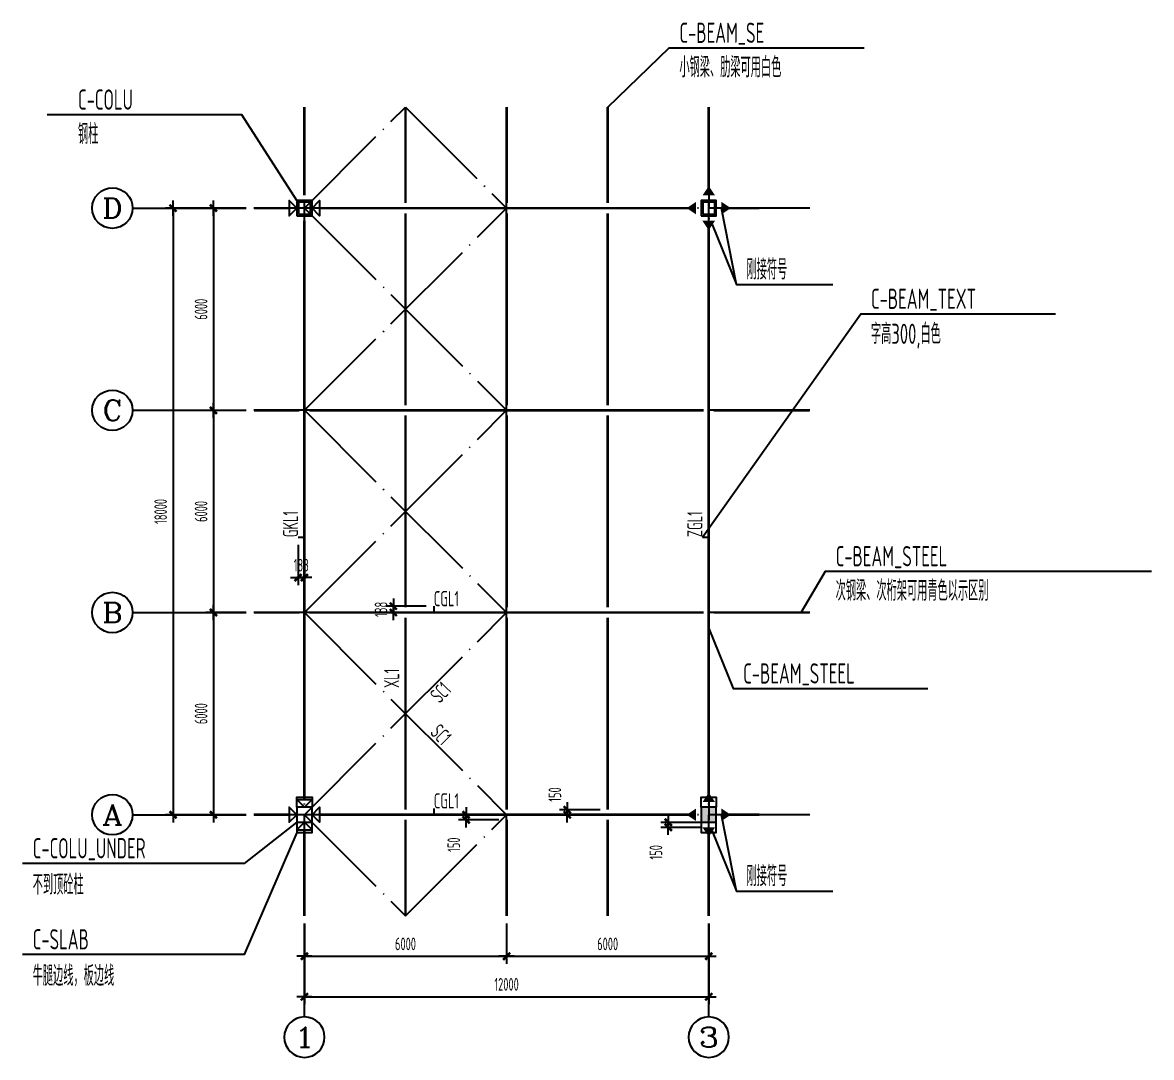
# Model space of a CAD drawing. Extents: x -469675 to 2400000, y -476501 to 2085364.
# Drawn here: x 296472 to 329974, y -175398 to -144692 of the extents above; entities that cross this region are included whole.
import ezdxf
from ezdxf.enums import TextEntityAlignment as Align

# ---------------------------------------------------------------- set-up
doc = ezdxf.new("R2010")
doc.units = 0
doc.header["$LTSCALE"] = 1000
doc.header["$MEASUREMENT"] = 0
for name, pattern in [('DASH', [0.35, 0.25, -0.1]), ('DOTE', [2.42, 2, -0.2, 0.02, -0.2]), ('PHANTOM2', [1.25, 0.625, -0.125, 0.125, -0.125, 0.125, -0.125])]:
    doc.linetypes.add(name, pattern=pattern)
doc.layers.get('0').update_dxf_attribs({"linetype": 'CONTINUOUS', "lineweight": 20})
doc.layers.get('Defpoints').update_dxf_attribs({"linetype": 'CONTINUOUS'})
for name, color, linetype in [('C-AXIS_DIM', 3, 'CONTINUOUS'), ('C-AXIS_DOTE', 1, 'DOTE'), ('C-BEAM_SE', 3, 'DASH'), ('C-BEAM_STEEL', 4, 'PHANTOM2'), ('C-BEAM_TEXT', 200, 'CONTINUOUS'), ('C-COLU', 2, 'CONTINUOUS'), ('C-COLU_HATCH', 253, 'CONTINUOUS'), ('C-COLU_UNDER', 6, 'DASH'), ('C-SLAB', 7, 'CONTINUOUS'), ('C-STEEL_BRACE', 2, 'DOTE')]:
    doc.layers.add(name, color=color, linetype=linetype)
doc.layers.add('C-注释', color=30, linetype='CONTINUOUS', plot=False)
doc.styles.add('COMPLEX', font='complex.shx', dxfattribs={"bigfont": 'gbhzfs.shx'})
doc.styles.add('DIM_FONT', font='gbxwxt.shx', dxfattribs={"width": 0.7, "bigfont": 'gbhzfs.shx'})
doc.styles.add('GBSTYLE', font='gbxwxt.shx', dxfattribs={"width": 0.7, "bigfont": 'gbhzfs.shx'})
doc.dimstyles.new('XB DIMN150', dxfattribs={"dimscale": 1.5, "dimtxt": 250, "dimasz": 1, "dimexe": 150, "dimexo": 150, "dimgap": 120, "dimtad": 1, "dimdec": 0, "dimzin": 0, "dimdsep": 46, "dimtxsty": 'DIM_FONT', "dimblk": '_dimx', "dimcen": 0.09, "dimclrt": 7, "dimazin": 0, "dimtfac": 1, "dimtdec": 0, "dimtix": 1, "dimtmove": 2, "dimatfit": 3, "dimldrblk": '_dimx', "dimfxl": 0, "dimtolj": 1, "dimtzin": 0, "dimarcsym": 0})

# ---------------------------------------------------------------- blocks, each defined once
blk = doc.blocks.new('_dimx')
blk.add_line((-150, 0), (150, 0))
at = {"const_width": 50}
blk.add_lwpolyline([(-70, -70), (70, 70)], dxfattribs=at)
blk = doc.blocks.new('*D391')
at = {"layer": 'C-AXIS_DIM', "color": 0, "lineweight": -2, "ltscale": 1.5, "transparency": 16777216}
for p, q in [((310836, -171423), (310836, -172623)), ((316836, -171423), (316836, -172623)), ((310838, -172398), (316835, -172398))]:
    blk.add_line(p, q, dxfattribs=at)
at = {"layer": 'Defpoints', "color": 0, "ltscale": 1.5, "transparency": 16777216}
for p in [(310836, -171198), (316836, -171198), (316836, -172398)]:
    blk.add_point(p, dxfattribs=at)
at = {"layer": 'C-AXIS_DIM', "color": 0, "lineweight": -2, "ltscale": 1.5, "transparency": 16777216, "xscale": 1.5, "yscale": 1.5, "zscale": 1.5, "rotation": 180}
blk.add_blockref('_dimx', (310836, -172398), dxfattribs=at)
at = {"layer": 'C-AXIS_DIM', "color": 0, "lineweight": -2, "ltscale": 1.5, "transparency": 16777216, "xscale": 1.5, "yscale": 1.5, "zscale": 1.5}
blk.add_blockref('_dimx', (316836, -172398), dxfattribs=at)
at = {"layer": 'C-AXIS_DIM', "color": 7, "ltscale": 1.5, "transparency": 16777216, "insert": (313836, -172030), "char_height": 375, "attachment_point": 5, "style": 'DIM_FONT'}
blk.add_mtext('\\A1;6000', dxfattribs=at)
blk = doc.blocks.new('*D392')
at = {"layer": 'C-AXIS_DIM', "color": 0, "lineweight": -2, "ltscale": 1.5, "transparency": 16777216}
for p, q in [((304836, -171423), (304836, -172623)), ((310836, -171423), (310836, -172623)), ((304838, -172398), (310835, -172398))]:
    blk.add_line(p, q, dxfattribs=at)
at = {"layer": 'Defpoints', "color": 0, "ltscale": 1.5, "transparency": 16777216}
for p in [(304836, -171198), (310836, -171198), (310836, -172398)]:
    blk.add_point(p, dxfattribs=at)
at = {"layer": 'C-AXIS_DIM', "color": 0, "lineweight": -2, "ltscale": 1.5, "transparency": 16777216, "xscale": 1.5, "yscale": 1.5, "zscale": 1.5, "rotation": 180}
blk.add_blockref('_dimx', (304836, -172398), dxfattribs=at)
at = {"layer": 'C-AXIS_DIM', "color": 0, "lineweight": -2, "ltscale": 1.5, "transparency": 16777216, "xscale": 1.5, "yscale": 1.5, "zscale": 1.5}
blk.add_blockref('_dimx', (310836, -172398), dxfattribs=at)
at = {"layer": 'C-AXIS_DIM', "color": 7, "ltscale": 1.5, "transparency": 16777216, "insert": (307836, -172030), "char_height": 375, "attachment_point": 5, "style": 'DIM_FONT'}
blk.add_mtext('\\A1;6000', dxfattribs=at)
blk = doc.blocks.new('刚接符号')
at = {"layer": 'C-BEAM_STEEL', "color": 0}
blk.add_lwpolyline([(0, 0, 250, 50, 0), (150, 0, 50, 50, 0)], format="xyseb", dxfattribs=at)
blk = doc.blocks.new('*D393')
at = {"layer": 'C-注释', "color": 0, "lineweight": -2, "ltscale": 1.5, "transparency": 16777216}
for p, q in [((304649, -160186), (304649, -161386)), ((304836, -160186), (304836, -161386)), ((304647, -161161), (304646, -161161)), ((304649, -161161), (304836, -161161)), ((304838, -161161), (304839, -161161))]:
    blk.add_line(p, q, dxfattribs=at)
at = {"layer": 'Defpoints', "color": 0, "ltscale": 1.5, "transparency": 16777216}
for p in [(304649, -159961), (304836, -159961), (304836, -161161)]:
    blk.add_point(p, dxfattribs=at)
at = {"layer": 'C-注释', "color": 0, "lineweight": -2, "ltscale": 1.5, "transparency": 16777216, "xscale": 1.5, "yscale": 1.5, "zscale": 1.5}
blk.add_blockref('_dimx', (304649, -161161), dxfattribs=at)
at = {"layer": 'C-注释', "color": 0, "lineweight": -2, "ltscale": 1.5, "transparency": 16777216, "xscale": 1.5, "yscale": 1.5, "zscale": 1.5, "rotation": 180}
blk.add_blockref('_dimx', (304836, -161161), dxfattribs=at)
at = {"layer": 'C-注释', "color": 7, "ltscale": 1.5, "transparency": 16777216, "insert": (304743, -160793), "char_height": 375, "attachment_point": 5, "style": 'DIM_FONT'}
blk.add_mtext('\\A1;188', dxfattribs=at)
blk = doc.blocks.new('*D394')
at = {"layer": 'C-注释', "color": 0, "lineweight": -2, "ltscale": 1.5, "transparency": 16777216}
for p, q in [((308451, -162010), (307251, -162010)), ((307476, -162009), (307476, -162007)), ((307476, -162010), (307476, -162198)), ((308451, -162198), (307251, -162198)), ((307476, -162199), (307476, -162201))]:
    blk.add_line(p, q, dxfattribs=at)
at = {"layer": 'Defpoints', "color": 0, "ltscale": 1.5, "transparency": 16777216}
for p in [(308676, -162010), (307476, -162198), (308676, -162198)]:
    blk.add_point(p, dxfattribs=at)
at = {"layer": 'C-注释', "color": 0, "lineweight": -2, "ltscale": 1.5, "transparency": 16777216, "xscale": 1.5, "yscale": 1.5, "zscale": 1.5}
for p, rotation in [((307476, -162010), 270), ((307476, -162198), 90)]:
    blk.add_blockref('_dimx', p, dxfattribs=dict(at, rotation=rotation))
at = {"layer": 'C-注释', "color": 7, "ltscale": 1.5, "transparency": 16777216, "insert": (307109, -162104), "char_height": 375, "attachment_point": 5, "rotation": 90, "style": 'DIM_FONT'}
blk.add_mtext('\\A1;188', dxfattribs=at)
blk = doc.blocks.new('*D395')
at = {"layer": 'C-注释', "color": 0, "lineweight": -2, "ltscale": 1.5, "transparency": 16777216}
for p, q in [((313611, -168048), (312411, -168048)), ((312636, -168046), (312636, -168045)), ((312636, -168048), (312636, -168198)), ((313611, -168198), (312411, -168198)), ((312636, -168199), (312636, -168201))]:
    blk.add_line(p, q, dxfattribs=at)
at = {"layer": 'Defpoints', "color": 0, "ltscale": 1.5, "transparency": 16777216}
for p in [(313836, -168048), (312636, -168198), (313836, -168198)]:
    blk.add_point(p, dxfattribs=at)
at = {"layer": 'C-注释', "color": 0, "lineweight": -2, "ltscale": 1.5, "transparency": 16777216, "xscale": 1.5, "yscale": 1.5, "zscale": 1.5}
for p, rotation in [((312636, -168048), 270), ((312636, -168198), 90)]:
    blk.add_blockref('_dimx', p, dxfattribs=dict(at, rotation=rotation))
at = {"layer": 'C-注释', "color": 7, "ltscale": 1.5, "transparency": 16777216, "insert": (312269, -167598), "char_height": 375, "attachment_point": 5, "rotation": 90, "style": 'DIM_FONT'}
blk.add_mtext('\\A1;150', dxfattribs=at)
blk = doc.blocks.new('*D396')
at = {"layer": 'C-注释', "color": 0, "lineweight": -2, "ltscale": 1.5, "transparency": 16777216}
for p, q in [((310611, -168198), (309411, -168198)), ((310611, -168348), (309411, -168348)), ((309636, -168196), (309636, -168195)), ((309636, -168198), (309636, -168348)), ((309636, -168349), (309636, -168351))]:
    blk.add_line(p, q, dxfattribs=at)
at = {"layer": 'Defpoints', "color": 0, "ltscale": 1.5, "transparency": 16777216}
for p in [(309636, -168348), (310836, -168198), (310836, -168348)]:
    blk.add_point(p, dxfattribs=at)
at = {"layer": 'C-注释', "color": 0, "lineweight": -2, "ltscale": 1.5, "transparency": 16777216, "xscale": 1.5, "yscale": 1.5, "zscale": 1.5}
for p, rotation in [((309636, -168198), 270), ((309636, -168348), 90)]:
    blk.add_blockref('_dimx', p, dxfattribs=dict(at, rotation=rotation))
at = {"layer": 'C-注释', "color": 7, "ltscale": 1.5, "transparency": 16777216, "insert": (309269, -169087), "char_height": 375, "attachment_point": 5, "rotation": 90, "style": 'DIM_FONT'}
blk.add_mtext('\\A1;150', dxfattribs=at)
blk = doc.blocks.new('*D397')
at = {"layer": 'C-注释', "color": 0, "lineweight": -2, "ltscale": 1.5, "transparency": 16777216}
for p, q in [((316611, -168423), (315411, -168423)), ((315636, -168421), (315636, -168420)), ((315636, -168423), (315636, -168573)), ((316611, -168573), (315411, -168573)), ((315636, -168574), (315636, -168576))]:
    blk.add_line(p, q, dxfattribs=at)
at = {"layer": 'Defpoints', "color": 0, "ltscale": 1.5, "transparency": 16777216}
for p in [(316836, -168423), (315636, -168573), (316836, -168573)]:
    blk.add_point(p, dxfattribs=at)
at = {"layer": 'C-注释', "color": 0, "lineweight": -2, "ltscale": 1.5, "transparency": 16777216, "xscale": 1.5, "yscale": 1.5, "zscale": 1.5}
for p, rotation in [((315636, -168423), 270), ((315636, -168573), 90)]:
    blk.add_blockref('_dimx', p, dxfattribs=dict(at, rotation=rotation))
at = {"layer": 'C-注释', "color": 7, "ltscale": 1.5, "transparency": 16777216, "insert": (315269, -169312), "char_height": 375, "attachment_point": 5, "rotation": 90, "style": 'DIM_FONT'}
blk.add_mtext('\\A1;150', dxfattribs=at)
blk = doc.blocks.new('轴号')
at = {"layer": 'C-AXIS_DIM', "extrusion": (0, 0, -1)}
blk.add_ellipse((0, 0), major_axis=(-1, 400), ratio=1, start_param=1.574827287593684, end_param=7.858012594773271, dxfattribs=at)
at = {"layer": 'C-AXIS_DIM', "style": 'COMPLEX', "width": 1.166667}
blk.add_attdef('A', text='', height=400, dxfattribs=at).set_placement((-200, -200), (200, -200), align=Align.FIT)
blk = doc.blocks.new('*D398')
at = {"layer": 'C-AXIS_DIM', "color": 0, "lineweight": -2, "ltscale": 1.5, "transparency": 16777216}
for p, q in [((304836, -172623), (304836, -173823)), ((316836, -172623), (316836, -173823)), ((304838, -173598), (316835, -173598))]:
    blk.add_line(p, q, dxfattribs=at)
at = {"layer": 'Defpoints', "color": 0, "ltscale": 1.5, "transparency": 16777216}
for p in [(304836, -172398), (316836, -172398), (316836, -173598)]:
    blk.add_point(p, dxfattribs=at)
at = {"layer": 'C-AXIS_DIM', "color": 0, "lineweight": -2, "ltscale": 1.5, "transparency": 16777216, "xscale": 1.5, "yscale": 1.5, "zscale": 1.5, "rotation": 180}
blk.add_blockref('_dimx', (304836, -173598), dxfattribs=at)
at = {"layer": 'C-AXIS_DIM', "color": 0, "lineweight": -2, "ltscale": 1.5, "transparency": 16777216, "xscale": 1.5, "yscale": 1.5, "zscale": 1.5}
blk.add_blockref('_dimx', (316836, -173598), dxfattribs=at)
at = {"layer": 'C-AXIS_DIM', "color": 7, "ltscale": 1.5, "transparency": 16777216, "insert": (310836, -173230), "char_height": 375, "attachment_point": 5, "style": 'DIM_FONT'}
blk.add_mtext('\\A1;12000', dxfattribs=at)
blk = doc.blocks.new('*D399')
at = {"layer": 'C-AXIS_DIM', "color": 0, "lineweight": -2, "ltscale": 1.5, "transparency": 16777216}
for p, q in [((303111, -162198), (301911, -162198)), ((302136, -162199), (302136, -168196)), ((303111, -168198), (301911, -168198))]:
    blk.add_line(p, q, dxfattribs=at)
at = {"layer": 'Defpoints', "color": 0, "ltscale": 1.5, "transparency": 16777216}
for p in [(303336, -162198), (302136, -168198), (303336, -168198)]:
    blk.add_point(p, dxfattribs=at)
at = {"layer": 'C-AXIS_DIM', "color": 0, "lineweight": -2, "ltscale": 1.5, "transparency": 16777216, "xscale": 1.5, "yscale": 1.5, "zscale": 1.5}
for p, rotation in [((302136, -162198), 90), ((302136, -168198), 270)]:
    blk.add_blockref('_dimx', p, dxfattribs=dict(at, rotation=rotation))
at = {"layer": 'C-AXIS_DIM', "color": 7, "ltscale": 1.5, "transparency": 16777216, "insert": (301769, -165198), "char_height": 375, "attachment_point": 5, "rotation": 90, "style": 'DIM_FONT'}
blk.add_mtext('\\A1;6000', dxfattribs=at)
blk = doc.blocks.new('*D400')
at = {"layer": 'C-AXIS_DIM', "color": 0, "lineweight": -2, "ltscale": 1.5, "transparency": 16777216}
for p, q in [((301911, -150198), (300711, -150198)), ((300936, -150199), (300936, -168196)), ((301911, -168198), (300711, -168198))]:
    blk.add_line(p, q, dxfattribs=at)
at = {"layer": 'Defpoints', "color": 0, "ltscale": 1.5, "transparency": 16777216}
for p in [(302136, -150198), (300936, -168198), (302136, -168198)]:
    blk.add_point(p, dxfattribs=at)
at = {"layer": 'C-AXIS_DIM', "color": 0, "lineweight": -2, "ltscale": 1.5, "transparency": 16777216, "xscale": 1.5, "yscale": 1.5, "zscale": 1.5}
for p, rotation in [((300936, -150198), 90), ((300936, -168198), 270)]:
    blk.add_blockref('_dimx', p, dxfattribs=dict(at, rotation=rotation))
at = {"layer": 'C-AXIS_DIM', "color": 7, "ltscale": 1.5, "transparency": 16777216, "insert": (300569, -159198), "char_height": 375, "attachment_point": 5, "rotation": 90, "style": 'DIM_FONT'}
blk.add_mtext('\\A1;18000', dxfattribs=at)
blk = doc.blocks.new('*D401')
at = {"layer": 'C-AXIS_DIM', "color": 0, "lineweight": -2, "ltscale": 1.5, "transparency": 16777216}
for p, q in [((303111, -156198), (301911, -156198)), ((302136, -156199), (302136, -162196)), ((303111, -162198), (301911, -162198))]:
    blk.add_line(p, q, dxfattribs=at)
at = {"layer": 'Defpoints', "color": 0, "ltscale": 1.5, "transparency": 16777216}
for p in [(303336, -156198), (302136, -162198), (303336, -162198)]:
    blk.add_point(p, dxfattribs=at)
at = {"layer": 'C-AXIS_DIM', "color": 0, "lineweight": -2, "ltscale": 1.5, "transparency": 16777216, "xscale": 1.5, "yscale": 1.5, "zscale": 1.5}
for p, rotation in [((302136, -156198), 90), ((302136, -162198), 270)]:
    blk.add_blockref('_dimx', p, dxfattribs=dict(at, rotation=rotation))
at = {"layer": 'C-AXIS_DIM', "color": 7, "ltscale": 1.5, "transparency": 16777216, "insert": (301769, -159198), "char_height": 375, "attachment_point": 5, "rotation": 90, "style": 'DIM_FONT'}
blk.add_mtext('\\A1;6000', dxfattribs=at)
blk = doc.blocks.new('*D402')
at = {"layer": 'C-AXIS_DIM', "color": 0, "lineweight": -2, "ltscale": 1.5, "transparency": 16777216}
for p, q in [((303111, -150198), (301911, -150198)), ((302136, -150199), (302136, -156196)), ((303111, -156198), (301911, -156198))]:
    blk.add_line(p, q, dxfattribs=at)
at = {"layer": 'Defpoints', "color": 0, "ltscale": 1.5, "transparency": 16777216}
for p in [(303336, -150198), (302136, -156198), (303336, -156198)]:
    blk.add_point(p, dxfattribs=at)
at = {"layer": 'C-AXIS_DIM', "color": 0, "lineweight": -2, "ltscale": 1.5, "transparency": 16777216, "xscale": 1.5, "yscale": 1.5, "zscale": 1.5}
for p, rotation in [((302136, -150198), 90), ((302136, -156198), 270)]:
    blk.add_blockref('_dimx', p, dxfattribs=dict(at, rotation=rotation))
at = {"layer": 'C-AXIS_DIM', "color": 7, "ltscale": 1.5, "transparency": 16777216, "insert": (301769, -153198), "char_height": 375, "attachment_point": 5, "rotation": 90, "style": 'DIM_FONT'}
blk.add_mtext('\\A1;6000', dxfattribs=at)

msp = doc.modelspace()

# ---------------------------------------------------------------- linework, layer by layer
at = {"layer": 'C-AXIS_DIM', "ltscale": 1.5}
for p, q in [((299736.4023, -150197.5064), (303111.4023, -150197.5064)), ((299736.4023, -156197.5064), (303111.4023, -156197.5064)), ((299736.4023, -162197.5064), (303111.4023, -162197.5064)), ((299736.4023, -168197.5064), (303111.4023, -168197.5064)), ((304836.4023, -174197.5064), (304836.4023, -171422.5064)), ((316836.4023, -174197.5064), (316836.4023, -171422.5064))]:
    msp.add_line(p, q, dxfattribs=at)
at = {"layer": 'C-AXIS_DOTE', "ltscale": 1.5}
for p, q in [((304836.4023, -171197.5064), (304836.4023, -147197.5064)), ((310836.4023, -171197.5064), (310836.4023, -147197.5064)), ((316836.4023, -171197.5064), (316836.4023, -147197.5064)), ((316836.4023, -147197.5064), (316836.4023, -171197.5064)), ((319836.4023, -150197.5064), (303336.4023, -150197.5064)), ((319836.4023, -156197.5064), (303336.4023, -156197.5064)), ((319836.4023, -162197.5064), (303336.4023, -162197.5064)), ((319836.4023, -168197.5064), (303336.4023, -168197.5064))]:
    msp.add_line(p, q, dxfattribs=at)
at = {"layer": 'C-BEAM_SE', "color": 7, "linetype": 'Continuous', "ltscale": 1.5, "const_width": 75}
for points in [[(307836.4023, -147197.5064), (307836.4023, -150047.5064)], [(310836.4023, -147197.5064), (310836.4023, -150047.5064)], [(313836.4023, -147197.5064), (313836.4023, -150047.5064)], [(307836.4023, -156047.5064), (307836.4023, -150347.5064)], [(310836.4023, -156047.5064), (310836.4023, -150347.5064)], [(313836.4023, -156047.5064), (313836.4023, -150347.5064)], [(307836.4023, -162047.5064), (307836.4023, -156347.5064)], [(310836.4023, -162047.5064), (310836.4023, -156347.5064)], [(313836.4023, -162047.5064), (313836.4023, -156347.5064)], [(307836.4023, -162347.5064), (307836.4023, -168047.5064)], [(310836.4023, -162347.5064), (310836.4023, -168047.5064)], [(313836.4023, -162347.5064), (313836.4023, -168047.5064)], [(307836.4023, -171197.5064), (307836.4023, -168347.5064)], [(310836.4023, -171197.5064), (310836.4023, -168347.5064)], [(313836.4023, -171197.5064), (313836.4023, -168347.5064)]]:
    msp.add_lwpolyline(points, dxfattribs=at)
at = {"layer": 'C-BEAM_STEEL', "color": 6, "linetype": 'Continuous', "ltscale": 1.5, "const_width": 75}
for points in [[(304836.4023, -147197.5064), (304836.4023, -149822.5064)], [(316836.4023, -147197.5064), (316836.4023, -149822.5064)], [(304836.4023, -150572.5064), (304836.4023, -167747.5064)], [(316836.4023, -150572.5064), (316836.4023, -167822.5064)], [(304836.4023, -171197.5064), (304836.4023, -168647.5064)], [(316836.4023, -171197.5064), (316836.4023, -168572.5064)]]:
    msp.add_lwpolyline(points, dxfattribs=at)
at = {"layer": 'C-BEAM_STEEL', "color": 4, "linetype": 'Continuous', "ltscale": 1.5}
for points in [[(304611.4023, -150197.5064), (304386.4023, -149972.5064), (304386.4023, -150422.5064), (304611.4023, -150197.5064)], [(305061.4023, -150197.5064), (305286.4023, -149972.5064), (305286.4023, -150422.5064), (305061.4023, -150197.5064)], [(304836.4023, -167972.5064), (304611.4023, -167747.5064), (305061.4023, -167747.5064), (304836.4023, -167972.5064)], [(304611.4023, -168197.5064), (304386.4023, -167972.5064), (304386.4023, -168422.5064), (304611.4023, -168197.5064)], [(305061.4023, -168197.5064), (305286.4023, -167972.5064), (305286.4023, -168422.5064), (305061.4023, -168197.5064)], [(304836.4023, -168422.5064), (304611.4023, -168647.5064), (305061.4023, -168647.5064), (304836.4023, -168422.5064)]]:
    msp.add_lwpolyline(points, dxfattribs=at)
at = {"layer": 'C-BEAM_STEEL', "color": 4, "linetype": 'Continuous', "ltscale": 1.5, "const_width": 75}
for points in [[(303336.4023, -150197.5064), (304386.4023, -150197.5064)], [(305286.4023, -150197.5064), (316461.4023, -150197.5064)], [(318336.4023, -150197.5064), (317211.4023, -150197.5064)], [(303336.4023, -156197.5064), (304686.4023, -156197.5064)], [(304986.4023, -156197.5064), (316686.4023, -156197.5064)], [(316986.4023, -156197.5064), (319836.4023, -156197.5064)], [(303336.4023, -162197.5064), (304686.4023, -162197.5064)], [(304986.4023, -162197.5064), (316686.4023, -162197.5064)], [(316986.4023, -162197.5064), (319836.4023, -162197.5064)], [(303336.4023, -168197.5064), (304386.4023, -168197.5064)], [(305286.4023, -168197.5064), (316461.4023, -168197.5064)], [(318336.4023, -168197.5064), (317211.4023, -168197.5064)]]:
    msp.add_lwpolyline(points, dxfattribs=at)
at = {"layer": 'C-COLU', "linetype": 'Continuous', "ltscale": 1.5}
for points in [[(304611.4023, -150422.5064), (305061.4023, -150422.5064), (305061.4023, -149972.5064), (304611.4023, -149972.5064)], [(304656.4023, -150377.5064), (305016.4023, -150377.5064), (305016.4023, -150017.5064), (304656.4023, -150017.5064)], [(316611.4023, -150422.5064), (317061.4023, -150422.5064), (317061.4023, -149972.5064), (316611.4023, -149972.5064)], [(316656.4023, -150377.5064), (317016.4023, -150377.5064), (317016.4023, -150017.5064), (316656.4023, -150017.5064)], [(316611.4023, -168422.5064), (317061.4023, -168422.5064), (317061.4023, -167972.5064), (316611.4023, -167972.5064)]]:
    msp.add_lwpolyline(points, close=True, dxfattribs=at)
at = {"layer": 'C-COLU_HATCH'}
msp.add_solid([(316611.4023, -167972.5064), (317061.4023, -167972.5064), (316611.4023, -168422.5064), (317061.4023, -168422.5064)], dxfattribs=at)
at = {"layer": 'C-COLU_UNDER', "linetype": 'Continuous', "ltscale": 1.5}
msp.add_lwpolyline([(304611.4023, -168422.5064), (305061.4023, -168422.5064), (305061.4023, -167972.5064), (304611.4023, -167972.5064)], close=True, dxfattribs=at)
at = {"layer": 'C-SLAB', "ltscale": 1.5}
for points in [[(304611.4023, -167972.5064), (304611.4023, -167672.5064), (305061.4023, -167672.5064), (305061.4023, -167972.5064)], [(316611.4023, -167972.5064), (316611.4023, -167672.5064), (317061.4023, -167672.5064), (317061.4023, -167972.5064)], [(304611.4023, -168422.5064), (304611.4023, -168722.5064), (305061.4023, -168722.5064), (305061.4023, -168422.5064)], [(316611.4023, -168422.5064), (316611.4023, -168722.5064), (317061.4023, -168722.5064), (317061.4023, -168422.5064)]]:
    msp.add_lwpolyline(points, dxfattribs=at)
at = {"layer": 'C-STEEL_BRACE', "ltscale": 1.5}
for p, q in [((304836.4023, -150197.5064), (307836.4023, -147197.5064)), ((307836.4023, -147197.5064), (310836.4023, -150197.5064)), ((304836.4023, -156197.5064), (310836.4023, -150197.5064)), ((304836.4023, -150197.5064), (310836.4023, -156197.5064)), ((304836.4023, -156197.5064), (310836.4023, -162197.5064)), ((304836.4023, -162197.5064), (310836.4023, -156197.5064)), ((304836.4023, -168197.5064), (310836.4023, -162197.5064)), ((304836.4023, -162197.5064), (310836.4023, -168197.5064)), ((304836.4023, -168197.5064), (307836.4023, -171197.5064)), ((307836.4023, -171197.5064), (310836.4023, -168197.5064))]:
    msp.add_line(p, q, dxfattribs=at)
at = {"layer": 'C-注释'}
for p, q in [((317657.4883, -152466.1391), (317211.4023, -150197.5064)), ((304648.9023, -159960.9139), (304836.4023, -159960.9139)), ((316648.9023, -159960.9139), (316836.4023, -159960.9139)), ((308676.0516, -162010.0064), (308676.0516, -162197.5064)), ((308676.0516, -168010.0064), (308676.0516, -168197.5064)), ((317657.4883, -170466.1391), (317211.4023, -168197.5064))]:
    msp.add_line(p, q, dxfattribs=at)
at = {"layer": 'C-注释', "ltscale": 1.5, "flags": 128}
for points in [[(313836.4023, -147197.5064), (315665.8752, -145444.0682), (321445.2534, -145444.0682)], [(304611.4023, -149972.5064), (302975.8752, -147426.9254), (297196.4969, -147426.9254)], [(316935.7744, -150681.1392), (317657.4883, -152466.1391), (320520.7893, -152466.1391)], [(316648.9023, -159960.9139), (321350.8752, -153336.9254), (327130.2534, -153336.9254)], [(319581.4023, -162197.5064), (320303.1162, -160974.6111), (329974.3991, -160974.6111)], [(316836.4023, -162669.6112), (317558.1162, -164454.6111), (323337.4945, -164454.6111)], [(304611.4023, -168422.5064), (303046.4545, -169642.1099), (296471.5814, -169642.1099)], [(304611.4023, -168722.5064), (303046.4545, -172343.103), (296471.5814, -172343.103)], [(316935.7744, -168681.1392), (317657.4883, -170466.1391), (320520.7893, -170466.1391)]]:
    msp.add_lwpolyline(points, dxfattribs=at)

# ---------------------------------------------------------------- block references
at = {"layer": 'C-AXIS_DIM'}
ref = msp.add_blockref('轴号', (299136.4023, -150197.5064), dxfattribs=dict(at, xscale=-1.5, yscale=1.5, zscale=1.5))
ref.add_attrib('A', 'D', dxfattribs={"height": 600, "style": 'COMPLEX', "width": 1.235294}).set_placement((298836.4023, -150497.5064), (299436.4023, -150497.5064), align=Align.FIT)
ref = msp.add_blockref('轴号', (299136.4023, -156197.5064), dxfattribs=dict(at, xscale=-1.5, yscale=1.5, zscale=1.5))
ref.add_attrib('A', 'C', dxfattribs={"height": 600, "style": 'COMPLEX', "width": 1.4}).set_placement((298836.4023, -156497.5064), (299436.4023, -156497.5064), align=Align.FIT)
ref = msp.add_blockref('轴号', (299136.4023, -162197.5064), dxfattribs=dict(at, xscale=-1.5, yscale=1.5, zscale=1.5))
ref.add_attrib('A', 'B', dxfattribs={"height": 600, "style": 'COMPLEX', "width": 1.235294}).set_placement((298836.4023, -162497.5064), (299436.4023, -162497.5064), align=Align.FIT)
ref = msp.add_blockref('轴号', (299136.4023, -168197.5064), dxfattribs=dict(at, xscale=-1.5, yscale=1.5, zscale=1.5))
ref.add_attrib('A', 'A', dxfattribs={"height": 600, "style": 'COMPLEX', "width": 1.166667}).set_placement((298836.4023, -168497.5064), (299436.4023, -168497.5064), align=Align.FIT)
ref = msp.add_blockref('轴号', (304836.4023, -174797.5064), dxfattribs=dict(at, xscale=1.5, yscale=1.5, zscale=1.5))
ref.add_attrib('A', '1', dxfattribs={"height": 600, "style": 'COMPLEX', "width": 2.333333}).set_placement((304536.4023, -175097.5064), (305136.4023, -175097.5064), align=Align.FIT)
ref = msp.add_blockref('轴号', (316836.4023, -174797.5064), dxfattribs=dict(at, xscale=1.5, yscale=1.5, zscale=1.5))
ref.add_attrib('A', '3', dxfattribs={"height": 600, "style": 'COMPLEX', "width": 1.5}).set_placement((316536.4023, -175097.5064), (317136.4023, -175097.5064), align=Align.FIT)
at = {"layer": 'C-BEAM_STEEL', "color": 6, "linetype": 'Continuous', "yscale": 1.5, "zscale": 1.5, "rotation": 270}
for p, xscale in [((316836.4023, -149822.5064), -1.5), ((316836.4023, -150572.5064), 1.5), ((316836.4023, -167822.5064), -1.5), ((316836.4023, -168572.5064), 1.5)]:
    msp.add_blockref('刚接符号', p, dxfattribs=dict(at, xscale=xscale))
at = {"layer": 'C-BEAM_STEEL', "color": 4, "linetype": 'Continuous', "yscale": 1.5, "zscale": 1.5}
for p, xscale in [((316461.4023, -150197.5064), -1.5), ((317211.4023, -150197.5064), 1.5), ((316461.4023, -168197.5064), -1.5), ((317211.4023, -168197.5064), 1.5)]:
    msp.add_blockref('刚接符号', p, dxfattribs=dict(at, xscale=xscale))

# ---------------------------------------------------------------- texts
at = {"layer": 'C-BEAM_TEXT', "color": 7, "ltscale": 1.5, "style": 'GBSTYLE', "width": 0.7}
for s, rotation, p in [('GKL1', 90, (304648.9023, -159960.9139)), ('ZGL1', 90, (316648.9023, -159960.9139)), ('XL1', 90, (307648.9023, -164434.9346)), ('SC1', 45.73409774, (308850.444, -164915.4051)), ('SC1', 314.26590226, (308540.5895, -165781.6223))]:
    msp.add_text(s, height=450, rotation=rotation, dxfattribs=at).set_placement(p)
for p in [(308676.0516, -162010.0064), (308676.0516, -168010.0064)]:
    msp.add_text('CGL1', height=450, dxfattribs=at).set_placement(p)
at = {"layer": 'C-注释', "ltscale": 1.5, "style": 'GBSTYLE', "width": 0.7}
for s, p in [('C-BEAM_SE', (315965.8752, -145294.0682)), ('小钢梁、肋梁可用白色', (315965.8752, -146316.9254)), ('C-COLU', (298115.8752, -147276.9254)), ('钢柱', (298115.8752, -148299.7825)), ('刚接符号', (317957.4883, -152316.1391)), ('C-BEAM_TEXT', (321650.8752, -153186.9254)), ('字高300,白色', (321650.8752, -154225.8727)), ('C-BEAM_STEEL', (320603.1162, -160824.6111)), ('次钢梁、次桁架可用青色以示区别', (320603.1162, -161847.4683)), ('C-BEAM_STEEL', (317858.1162, -164304.6111)), ('C-COLU_UNDER', (296771.5814, -169492.1099)), ('刚接符号', (317957.4883, -170316.1391)), ('不到顶砼柱', (296771.5814, -170573.7204)), ('C-SLAB', (296771.5814, -172193.103)), ('牛腿边线，板边线', (296771.5814, -173274.7135))]:
    msp.add_text(s, height=600, dxfattribs=at).set_placement(p)

# ---------------------------------------------------------------- dimensions: what is measured, and where the dimension line sits
at = {"layer": 'C-AXIS_DIM', "ltscale": 1.5}
for base, p1, p2, angle, picture, middle in [((300936.4023, -168197.5064), (302136.4023, -150197.5064), (302136.4023, -168197.5064), 90, '*D400', (300568.9023, -159197.5064)), ((302136.4023, -156197.5064), (303336.4023, -150197.5064), (303336.4023, -156197.5064), 90, '*D402', (301768.9023, -153197.5064)), ((302136.4023, -162197.5064), (303336.4023, -156197.5064), (303336.4023, -162197.5064), 90, '*D401', (301768.9023, -159197.5064)), ((302136.4023, -168197.5064), (303336.4023, -162197.5064), (303336.4023, -168197.5064), 90, '*D399', (301768.9023, -165197.5064)), ((310836.4023, -172397.5064), (304836.4023, -171197.5064), (310836.4023, -171197.5064), 180, '*D392', (307836.4023, -172030.0064)), ((316836.4023, -172397.5064), (310836.4023, -171197.5064), (316836.4023, -171197.5064), 180, '*D391', (313836.4023, -172030.0064)), ((316836.4023, -173597.5064), (304836.4023, -172397.5064), (316836.4023, -172397.5064), 180, '*D398', (310836.4023, -173230.0064))]:
    dim = msp.add_linear_dim(base=base, p1=p1, p2=p2, angle=angle, dimstyle='XB DIMN150', dxfattribs=at)
    dim.commit()
    dim.dimension.update_dxf_attribs({"geometry": picture, "text_midpoint": middle})
at = {"layer": 'C-注释', "ltscale": 1.5}
for base, p1, p2, angle, picture, middle in [((304836.4022677885, -161160.9139065729), (304648.9022677885, -159960.9139065729), (304836.4022677885, -159960.9139065729), 180, '*D393', (304742.6522677885, -160793.4139065729)), ((307476.0515959347, -162197.5064156055), (308676.0515959347, -162010.0064156055), (308676.0515959347, -162197.5064156055), 90, '*D394', (307108.5515959347, -162103.7564156055))]:
    dim = msp.add_linear_dim(base=base, p1=p1, p2=p2, angle=angle, dimstyle='XB DIMN150', dxfattribs=at)
    dim.commit()
    dim.dimension.update_dxf_attribs({"geometry": picture, "text_midpoint": middle})
for base, p1, p2, picture, middle in [((312636.4023, -168197.5064), (313836.4023, -168047.5064), (313836.4023, -168197.5064), '*D395', (312268.9023, -167597.5064)), ((309636.4023, -168347.5064), (310836.4023, -168197.5064), (310836.4023, -168347.5064), '*D396', (309268.9023, -169086.9254)), ((315636.4023, -168572.5064), (316836.4023, -168422.5064), (316836.4023, -168572.5064), '*D397', (315268.9023, -169311.9254))]:
    dim = msp.add_linear_dim(base=base, p1=p1, p2=p2, angle=90, dimstyle='XB DIMN150', dxfattribs=at)
    dim.commit()
    dim.dimension.update_dxf_attribs({"geometry": picture, "text_midpoint": middle, "dimtype": 160})

doc.saveas('drawing.dxf')
